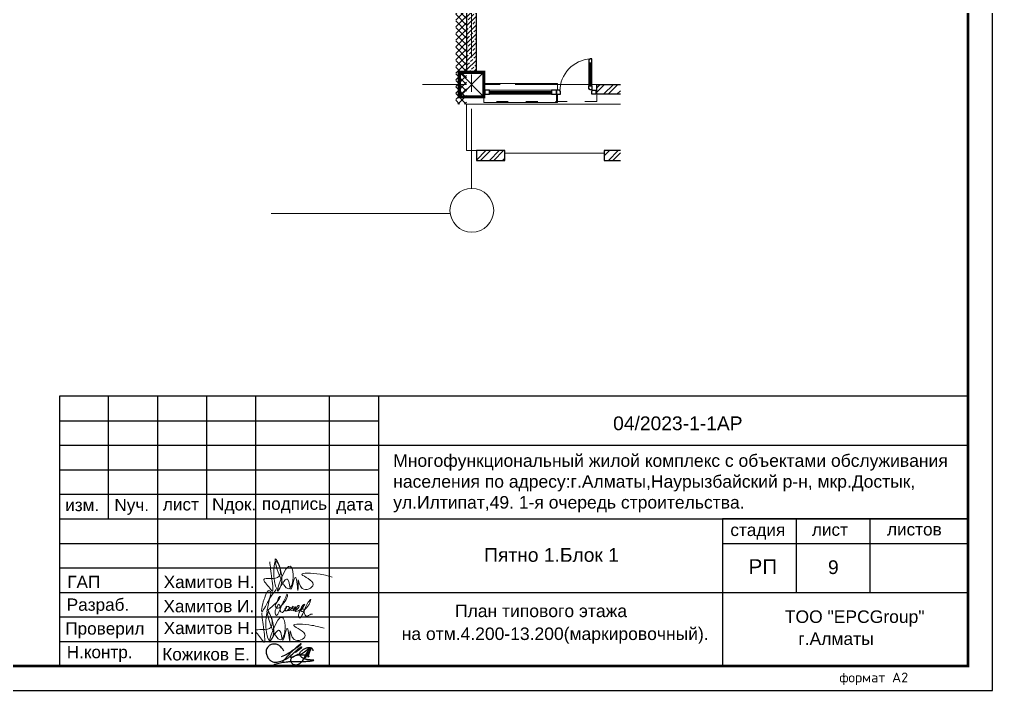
# Model space of a CAD drawing. Header units: millimetres. Extents: x -7566 to 51834, y -19356 to 38606.
# Drawn here: x 32018 to 51834, y -19356 to -5679 of the extents above; entities that cross this region are included whole.
import ezdxf

# ---------------------------------------------------------------- set-up
doc = ezdxf.new("R2010")
doc.units = ezdxf.units.MM
for name, pattern in [('ACAD_ISO03W100', [30, 12, -18]), ('CENTER2', [28.575, 19.05, -3.175, 3.175, -3.175]), ('STROT', [1.7, 0.5, -1.2])]:
    doc.linetypes.add(name, pattern=pattern)
for name, color, linetype, lineweight in [('++++обратка', 5, 'Continuous', 30), ('STENA', 22, 'Continuous', 50), ('Колонна', 15, 'Continuous', 30), ('Колонны', 7, 'Continuous', 30), ('окна', 150, 'Continuous', 20), ('оси', 6, 'STROT', 9), ('размеры2', 5, 'Continuous', 9), ('РП-АР_Площадь', 3, 'Continuous', 30), ('стена', 7, 'Continuous', 53), ('СТЕНЫ', 250, 'Continuous', 35), ('Штамп', 7, 'Continuous', 30), ('штрих', 252, 'Continuous', 9)]:
    doc.layers.add(name, color=color, linetype=linetype, lineweight=lineweight)
doc.layers.add('DOORS', color=27, linetype='Continuous')
doc.layers.get('++++обратка').off()
doc.styles.add('GOST-2.304_Type-B', font='arial.ttf')
doc.styles.add('RomanS', font='romans.shx')
pattern_1 = [(45, (-2038081.95, 501864.63), (-134.703842, 134.703842), []), (45, (-2037992.15, 501864.63), (-134.703842, 134.703842), [])]

# ---------------------------------------------------------------- blocks, each defined once
blk = doc.blocks.new('Подпись Кожикова Е')
at = {"color": 173, "lineweight": 30, "true_color": 0x3f60c6}
for points in [[(4190, 1286.1), (4187.7, 1289.8), (4184.9, 1292.7), (4182.4, 1294), (4181, 1294.5), (4178.3, 1294.5), (4176.1, 1294.5), (4173.4, 1293.5), (4172.5, 1293), (4170.8, 1291.3), (4169.2, 1289.4), (4168.4, 1287.3), (4168.4, 1285.4), (4168.7, 1283.9), (4169.2, 1281.4), (4170.1, 1279.2), (4171.3, 1277.3), (4172.8, 1275.6), (4174, 1274.6), (4175.8, 1273.6), (4177.8, 1273), (4179.7, 1272.8), (4181.5, 1273), (4184.4, 1273.4), (4188.1, 1274.6), (4190.5, 1275.6), (4192.3, 1276.4), (4194.4, 1277.8), (4195.6, 1278.6), (4197, 1279.7), (4199.1, 1281.5), (4201.3, 1283.5), (4202.7, 1284.8), (4203.9, 1286), (4205.2, 1287.3), (4207.2, 1288.9), (4208.4, 1289.8), (4209.5, 1290.6), (4210.4, 1291.1), (4210.7, 1291.2), (4211.1, 1291.1), (4211.2, 1290.9), (4211.1, 1290.5), (4210.8, 1290.1), (4210.3, 1289.5), (4209.6, 1288.8), (4208.6, 1288), (4207.6, 1287.2), (4206.4, 1286.3), (4205.2, 1285.5), (4203.9, 1284.8), (4203.1, 1284.4)], [(4176.4, 1268.2), (4175.7, 1268.8), (4176.4, 1269.3), (4179, 1270.3), (4182.3, 1271.4), (4185.3, 1272.1), (4188.6, 1272.7), (4192.4, 1273.3), (4197, 1273.6), (4200.2, 1273.6), (4205.8, 1273.6), (4210.1, 1273.6), (4215, 1273.6), (4217.2, 1274), (4219.6, 1274), (4221.4, 1274.3), (4222.5, 1274.4), (4223.8, 1274.7), (4225.1, 1274.7), (4225.7, 1275), (4225.6, 1275.3), (4225.1, 1275.3), (4224.3, 1275.3), (4223, 1275.3), (4221.3, 1275.6), (4219.6, 1275.7), (4217.7, 1276), (4216.5, 1276.2), (4214.9, 1276.6), (4213.6, 1277.2), (4212, 1278.1), (4211, 1278.8), (4209.9, 1280), (4209, 1281.4), (4208.7, 1282.1), (4208.7, 1282.7), (4209, 1284), (4209.6, 1285.1), (4210.9, 1286.4), (4212.5, 1287.7), (4214.5, 1289), (4216.5, 1289.8), (4217.8, 1290.3), (4219.3, 1290.7), (4220.6, 1290.7), (4222.4, 1290.3), (4223.3, 1289.8), (4224.2, 1288.5), (4224.6, 1287.6), (4224.6, 1286.4)], [(4186.9, 1279.6), (4190.2, 1280.9), (4193.8, 1283), (4199.1, 1286.4), (4202.8, 1288.7), (4205.4, 1290.4), (4208.2, 1292.4), (4209.4, 1293.3), (4210.5, 1294.5), (4210.7, 1294.9), (4210.7, 1295.2), (4210.5, 1295.2), (4210.3, 1295), (4209.6, 1294.5), (4207.9, 1293.3), (4206.6, 1292.2), (4204.9, 1290.8), (4203.7, 1289.6), (4203.2, 1289), (4202.1, 1288.2), (4200.6, 1286.7), (4200, 1286.1), (4198.6, 1284.8), (4197.1, 1283.4), (4195.3, 1281.3), (4193.9, 1279.7), (4192.1, 1277.8), (4190.5, 1276), (4189.5, 1274.7), (4188.5, 1273.8), (4188.5, 1273.4)], [(4197.4, 1279.1), (4197.6, 1278.7), (4198, 1278.7), (4198.8, 1278.7), (4199.8, 1279.1), (4200.9, 1279.4), (4203.9, 1280.8), (4205.3, 1281.6), (4207, 1282.7), (4207.2, 1282.7), (4206.9, 1282.6), (4206.9, 1282.5), (4207.2, 1282.1), (4207.7, 1281.8), (4208.4, 1281.8), (4209.6, 1282.3), (4212.3, 1283.7), (4214.8, 1285.4), (4217.3, 1287.3), (4219, 1289.1), (4220, 1290.2), (4220.7, 1290.6), (4220.7, 1290.3), (4220.4, 1289.7), (4219.6, 1288.1), (4218.5, 1286.2), (4217.4, 1284.3), (4216.1, 1281.9), (4215.3, 1280.3), (4213.8, 1277.7), (4212.9, 1276), (4211.7, 1274), (4210.9, 1273), (4209.9, 1272), (4208.4, 1270.9), (4207.2, 1270.1), (4205.8, 1269.5), (4204.4, 1269.3), (4203.5, 1269.3), (4202.6, 1269.6), (4201.6, 1269.8), (4200.7, 1270.4), (4199.9, 1271.2), (4199.1, 1272.4), (4198.6, 1273.4), (4198.3, 1274.6), (4198.3, 1275.9), (4198.4, 1276.6), (4199.6, 1278.5), (4200.5, 1279.3), (4204.2, 1281), (4205.8, 1281.3), (4207.9, 1281.7), (4209.5, 1281.7), (4213.3, 1281.7), (4215.8, 1281.7), (4217.3, 1281.3), (4219.4, 1280.7), (4220.1, 1279.9), (4219.7, 1279.6), (4218.9, 1278.8), (4218.9, 1278.9), (4218.9, 1279.3), (4219.4, 1281), (4220.2, 1283.3), (4221.2, 1285.7), (4222, 1287.5), (4222.4, 1288.3), (4222.4, 1289.1), (4222.2, 1289.1), (4222.2, 1288.8), (4222, 1288), (4221.3, 1286.9), (4220.5, 1285.6), (4219.9, 1284.7), (4218.8, 1283), (4217, 1280.5), (4215.8, 1278.5), (4215.5, 1277.9), (4215.7, 1278.4), (4217.2, 1281.8), (4219.5, 1285.6), (4220.7, 1287.8), (4221.6, 1289.2), (4221.7, 1289.6), (4221.7, 1290), (4221.5, 1290.2), (4221.1, 1289.6), (4220.2, 1287.9)]]:
    blk.add_open_spline(points, degree=3, dxfattribs=at)
blk = doc.blocks.new('yiyiftt')
for p, q in [((477556, 829861), (484056, 829861)), ((477556, 829361), (484056, 829361)), ((477556, 828861), (484056, 828861)), ((477556, 828361), (484056, 828361)), ((477556, 827361), (484056, 827361)), ((477556, 826861), (484056, 826861)), ((477556, 826361), (484056, 826361)), ((477556, 825861), (484056, 825861)), ((477556, 825361), (484056, 825361))]:
    blk.add_line(p, q)
at = {"lineweight": 9}
for points in [[(481837, 826984), (481881, 826634), (481883, 826388), (481837, 826450), (481713, 826626), (482029, 826691), (481968, 826993), (482017, 826424), (482071, 826520), (481946, 827044), (482222, 826434), (482307, 826784), (482259, 826893), (482003, 826389), (482201, 826628), (482267, 826424), (482358, 826668), (482411, 826401), (482417, 826617), (482499, 826442), (482723, 826521), (482493, 826725), (482861, 826731), (483110, 826670)], [(481969, 826422), (481838, 826242), (481728, 826039), (481674, 825968), (481674, 826028), (481723, 826220), (481839, 826391), (481854, 826373), (481848, 826285), (481788, 826034), (481783, 826007), (481854, 826045), (481936, 826121), (482034, 826236), (482051, 826280), (482031, 826267), (482010, 826232), (481975, 826148), (481953, 826065), (481985, 826041), (482026, 826046), (482063, 826078), (482171, 826218), (482195, 826286), (482193, 826323), (482163, 826267), (482109, 826162), (482047, 826019), (481999, 825920), (481972, 825893), (481945, 825965), (481969, 826038), (481991, 826084), (482028, 826119), (482042, 826087), (482047, 826046), (482061, 825968), (482088, 825952), (482128, 825987), (482160, 826033), (482182, 826073), (482179, 826078), (482169, 826057), (482157, 826038), (482147, 825996), (482169, 825984), (482216, 826016), (482234, 826053), (482220, 826071), (482197, 826072), (482175, 826055), (482153, 826014), (482155, 825992), (482176, 825984), (482213, 826008), (482241, 826030), (482257, 826053), (482244, 826053), (482226, 826031), (482212, 826002), (482231, 825993), (482249, 826004), (482298, 826037), (482315, 826059), (482313, 826079), (482296, 826063), (482275, 826028), (482258, 825996), (482300, 825997), (482324, 826009), (482360, 826048), (482360, 826069), (482350, 826063), (482328, 826033), (482314, 826008), (482325, 825983), (482356, 825991), (482416, 826042), (482429, 826097), (482418, 826094), (482390, 826061), (482368, 826025), (482358, 825978), (482446, 826003), (482530, 826085), (482548, 826124), (482513, 826099), (482486, 826063), (482465, 826004), (482490, 825971), (482550, 826011), (482605, 826071), (482646, 826134), (482660, 826167), (482670, 826218), (482621, 826160), (482546, 826010), (482490, 825892), (482445, 825841), (482429, 825855), (482428, 825922), (482451, 825973), (482487, 826013), (482520, 826027), (482533, 826016), (482534, 826004), (482546, 825928), (482581, 825875), (482626, 825893), (482676, 825915), (482707, 825915)], [(481672, 825943), (481716, 825593), (481717, 825347), (481671, 825409), (481547, 825585), (481864, 825650), (481803, 825952), (481852, 825383), (481906, 825479), (481781, 826003), (482056, 825393), (482142, 825743), (482094, 825852), (481838, 825348), (482036, 825587), (482102, 825383), (482193, 825627), (482245, 825360), (482251, 825576), (482334, 825401), (482557, 825480), (482327, 825684), (482696, 825690), (482945, 825629)]]:
    blk.add_spline(points, degree=3, dxfattribs=at)
at = {"layer": 'Штамп', "color": 0, "ltscale": 100}
for p, q in [((496056, 830361), (496056, 824861)), ((484056, 829361), (496056, 829361)), ((477556, 827861), (496056, 827861)), ((484056, 826361), (496056, 826361)), ((496056, 824861), (477556, 824861))]:
    blk.add_line(p, q, dxfattribs=at)
for points in [[(496056, 830361), (477556, 830361), (477556, 824861)], [(478556, 827861), (478556, 830361)], [(479556, 824861), (479556, 830361)], [(480556, 827861), (480556, 830361)], [(481556, 824861), (481556, 830361)], [(483056, 824861), (483056, 830361)], [(484056, 824861), (484056, 830361)], [(496056, 827861), (494056, 827861), (492556, 827861), (491056, 827861), (491056, 824861)], [(492556, 827861), (492556, 826361)], [(494056, 827861), (494056, 826361)], [(491056, 827361), (496056, 827361)]]:
    blk.add_lwpolyline(points, dxfattribs=at)
at = {"xscale": 16.97053595756003, "yscale": 16.97053595756003, "zscale": 16.97053595756003}
blk.add_blockref('Подпись Кожикова Е', (411020, 803338), dxfattribs=at)
at = {"style": 'GOST-2.304_Type-B'}
for s, height, p in [('04/2023-1-1АР', 280.5, (488829, 829667)), ('изм.', 250, (477671, 828017)), ('Nуч.', 250, (478673, 828017)), ('лист', 250, (479660, 828031)), ('Nдок.', 250, (480662, 828031)), ('подпись', 250, (481676, 828044)), ('дата', 250, (483192, 828031)), ('стадия', 250, (491217, 827510)), ('лист', 250, (492877, 827515)), ('листов', 250, (494407, 827521)), ('РП', 300, (491587, 826738)), ('ГАП', 250, (477712, 826449)), ('Хамитов Н. ', 250, (479676, 826449)), ('Разраб.', 250, (477702, 825987)), ('Хамитов И. ', 250, (479672, 825956)), ('ТОО "EPCGroup"', 255, (492325, 825739)), ('Проверил', 250, (477672, 825501)), ('Хамитов Н. ', 250, (479676, 825511)), ('г.Алматы', 255, (492600, 825290)), ('Н.контр.', 250, (477703, 825020)), ('Кожиков Е.', 250, (479648, 824975))]:
    blk.add_text(s, height=height, dxfattribs=at).set_placement(p)
at = {"insert": (484351, 829175), "char_height": 255, "attachment_point": 1, "style": 'GOST-2.304_Type-B'}
blk.add_mtext_dynamic_manual_height_columns('{\\C7;Многофункциональный жилой комплекс с объектами обслуживания населения по адресу:г.Алматы,Наурызбайский р-н, мкр.Достык,\\Pул.Илтипат,49. 1-я очередь строительства.}', width=11505.13, gutter_width=12.5, heights=[0], dxfattribs=at)
blk = doc.blocks.new('Окв-0')
at = {"layer": 'DOORS', "color": 5, "lineweight": 9, "ltscale": 2}
blk.add_arc((1332064, -525220), 662, 273.1578, 359.9385, dxfattribs=at)
at = {"layer": 'окна', "color": 252, "lineweight": 9}
for p, q in [((1334156, -525161), (1332896, -525161)), ((1334156, -525241), (1332896, -525241)), ((1332076, -525331), (1332076, -525801)), ((1332136, -525331), (1332136, -525801))]:
    blk.add_line(p, q, dxfattribs=at)
at = {"layer": 'окна', "lineweight": 40}
for p, q in [((1334156, -525191), (1332896, -525191)), ((1334156, -525211), (1332896, -525211)), ((1332096, -525801), (1332096, -525331)), ((1332116, -525801), (1332116, -525331))]:
    blk.add_line(p, q, dxfattribs=at)
at = {"layer": 'окна', "color": 252, "lineweight": 30}
for points in [[(1332066, -525241), (1331996, -525241), (1331996, -525161), (1332076, -525161), (1332076, -525221), (1332066, -525221), (1332066, -525241)], [(1332136, -525261), (1332136, -525331), (1332076, -525331), (1332076, -525251), (1332116, -525251), (1332116, -525261), (1332136, -525261)], [(1332726, -525241), (1332796, -525241), (1332796, -525161), (1332716, -525161), (1332716, -525221), (1332726, -525221), (1332726, -525241)], [(1332796, -525241), (1332896, -525241), (1332896, -525161), (1332796, -525161)], [(1334156, -525241), (1334256, -525241), (1334256, -525161), (1334156, -525161)], [(1332136, -525871), (1332136, -525801), (1332076, -525801), (1332076, -525881), (1332116, -525881), (1332116, -525871), (1332136, -525871)]]:
    blk.add_lwpolyline(points, close=True, dxfattribs=at)
at = {"layer": 'СТЕНЫ', "linetype": 'ACAD_ISO03W100', "lineweight": 5, "ltscale": 20}
for p, q in [((1331976, -525011), (1334276, -525011)), ((1331976, -525011), (1331976, -525361)), ((1332796, -525011), (1332796, -525361)), ((1332796, -525361), (1334276, -525361))]:
    blk.add_line(p, q, dxfattribs=at)
at = {"layer": 'СТЕНЫ', "color": 251, "lineweight": 9, "ltscale": 20}
blk.add_lwpolyline([(1332776, -525241), (1332776, -525381), (1334276, -525381), (1334276, -524991), (1332776, -524991), (1332776, -525161)], dxfattribs=at)
blk = doc.blocks.new('к')
at = {"lineweight": 0}
for p, q in [((6373750, -182890), (6374150, -183290)), ((6373750, -183290), (6374150, -182890))]:
    blk.add_line(p, q, dxfattribs=at)
at = {"color": 1, "lineweight": 30, "ltscale": 20}
blk.add_lwpolyline([(6373750, -182890), (6374150, -182890), (6374150, -183290), (6373750, -183290)], close=True, dxfattribs=at)
at = {"layer": 'Колонна', "color": 7, "ltscale": 100, "const_width": 50}
blk.add_lwpolyline([(6373750, -182890), (6374150, -182890), (6374150, -183290), (6373750, -183290)], close=True, dxfattribs=at)
blk = doc.blocks.new('89898989')
at = {"layer": 'STENA', "lineweight": 9, "true_color": 0x939598}
h = blk.add_hatch(dxfattribs=at)
h.set_pattern_fill('ANSI33', color=252, scale=20, angle=180)
h.set_pattern_definition([(225, (-1378036.77, 488004.48), (89.802561, -89.802561), []), (225, (-1378126.57, 488004.48), (89.802561, -89.802561), [63.5, -31.75])])
h.paths.add_polyline_path([(-691807.9, 564240.3), (-692007.9, 564240.3), (-692007.9, 562776.6), (-691807.9, 562776.6)])
at = {"layer": 'стена', "lineweight": 9, "true_color": 0x939598}
h = blk.add_hatch(dxfattribs=at)
h.set_pattern_fill('ANSI32', color=252, scale=20)
h.set_pattern_definition([(45, (-2043031.96, 501864.63), (-134.703842, 134.703842), []), (45, (-2042942.15, 501864.63), (-134.703842, 134.703842), [])])
h.paths.add_polyline_path([(-688875.3, 562330.6), (-688875.3, 562530.6), (-689357.9, 562530.6), (-689357.9, 562330.6)])
h = blk.add_hatch(dxfattribs=at)
h.set_pattern_fill('ANSI32', color=252, scale=20)
h.set_pattern_definition(pattern_1)
h.paths.add_polyline_path([(-691807.9, 561180.9), (-691807.9, 560980.9), (-691227.9, 560980.9), (-691227.9, 561180.9)])
h = blk.add_hatch(dxfattribs=at)
h.set_pattern_fill('ANSI32', color=252, scale=20)
h.set_pattern_definition(pattern_1)
h.paths.add_polyline_path([(-688875.3, 560980.9), (-688875.3, 561180.9), (-689206.1, 561180.9), (-689206.1, 560980.9)])
at = {"layer": 'штрих', "lineweight": 5, "ltscale": 20, "true_color": 0x939598}
h = blk.add_hatch(dxfattribs=at)
h.set_pattern_fill('ANSI37', color=252, scale=30, angle=90)
h.set_pattern_definition([(135, (-764565.73, -133872.83), (-67.351921, -67.351921), []), (225, (-764565.73, -133872.83), (67.351921, -67.351921), [])])
edge = h.paths.add_edge_path()
edge.add_line((-692229.1, 568531.1), (-692009.1, 568531.1))
edge.add_line((-692009.1, 568531.1), (-692007.9, 562160.6))
edge.add_line((-692006.7, 562128.9), (-692106.7, 562128.9))
edge.add_line((-692106.7, 562128.9), (-692108, 562130.4))
edge.add_line((-692108, 562130.4), (-692228, 562130))
edge.add_line((-692228, 562130), (-692229.1, 568531))
at = {"layer": 'STENA', "color": 252, "lineweight": 30, "true_color": 0x939598}
blk.add_lwpolyline([(-691807.9, 562776.6), (-691807.9, 564240.3), (-692007.9, 564240.3), (-692007.9, 562776.6)], close=True, dxfattribs=at)
at = {"layer": 'Колонны', "color": 252, "lineweight": -2, "true_color": 0x939598}
blk.add_lwpolyline([(-691883, 562298.9), (-691883, 562298.9)], dxfattribs=at)
at = {"layer": 'оси', "color": 252, "linetype": 'CENTER2', "lineweight": 13, "ltscale": 110, "true_color": 0x939598}
for points in [[(-691904.4, 584034.9), (-691904.4, 560404.5)], [(-688875.3, 562530.7), (-692904.9, 562530.7)]]:
    blk.add_lwpolyline(points, dxfattribs=at)
at = {"layer": 'размеры2', "color": 252, "lineweight": 20, "ltscale": 110, "true_color": 0x939598}
blk.add_line((-692341, 559902.1), (-695987.9, 559902.1), dxfattribs=at)
blk.add_circle((-691900.2, 559963.7), 445, dxfattribs=at)
at = {"layer": 'РП-АР_Площадь', "color": 252, "lineweight": 5, "ltscale": 20, "true_color": 0x939598}
for points in [[(-688875.3, 562130), (-692008.6, 562128.2)], [(-692008.2, 562129.9), (-692008.2, 561180.9), (-691228.6, 561180.9), (-691228.6, 561130.9), (-689206.7, 561130.9), (-689206.7, 561180.9), (-688875.3, 561180.9)]]:
    blk.add_lwpolyline(points, dxfattribs=at)
at = {"layer": 'стена', "color": 252, "lineweight": 30, "true_color": 0x939598}
for points in [[(-688875.3, 562330.6), (-689357.9, 562330.6), (-689357.9, 562530.6), (-688875.3, 562530.6)], [(-688875.3, 561180.9), (-689206.1, 561180.9), (-689206.1, 560980.9), (-688875.3, 560980.9)]]:
    blk.add_lwpolyline(points, dxfattribs=at)
blk.add_lwpolyline([(-691807.9, 560980.9), (-691227.9, 560980.9), (-691227.9, 561180.9), (-691807.9, 561180.9)], close=True, dxfattribs=at)
at = {"color": 252, "true_color": 0x939598, "rotation": 180}
blk.add_blockref('Окв-0', (642618.4, 37169.1), dxfattribs=at)
at = {"layer": 'Колонны', "color": 252, "lineweight": -2, "true_color": 0x939598, "xscale": 1.25, "yscale": 1.25, "zscale": 1.25, "rotation": 270}
blk.add_blockref('к', (-463041.9, 8529964.1), dxfattribs=at)

msp = doc.modelspace()

# ---------------------------------------------------------------- linework, layer by layer
msp.add_lwpolyline([(-7566, -19356), (51834, -19356), (51834, 22644), (-7566, 22644)], close=True)
at = {"const_width": 50}
msp.add_lwpolyline([(-5566, -18856), (51334, -18856), (51334, 22144), (-5566, 22144)], close=True, dxfattribs=at)

# ---------------------------------------------------------------- block references
at = {"layer": '++++обратка'}
msp.add_blockref('89898989', (733130, -569533), dxfattribs=at)
at = {"lineweight": 30}
msp.add_blockref('yiyiftt', (-444722, -843717), dxfattribs=at)

# ---------------------------------------------------------------- texts
for s, height, style, p in [('Пятно 1.Блок 1', 280.5, 'GOST-2.304_Type-B', (41480, -16732)), ('9', 280, 'GOST-2.304_Type-B', (48483, -16982)), ('План типового этажа ', 255, 'GOST-2.304_Type-B', (40887, -17860)), ('на отм.4.200-13.200(маркировочный).', 255, 'GOST-2.304_Type-B', (39802, -18326)), ('формат А2', 200, 'RomanS', (48715, -19189))]:
    msp.add_text(s, height=height, dxfattribs=dict(style=style)).set_placement(p)

doc.saveas('drawing.dxf')
